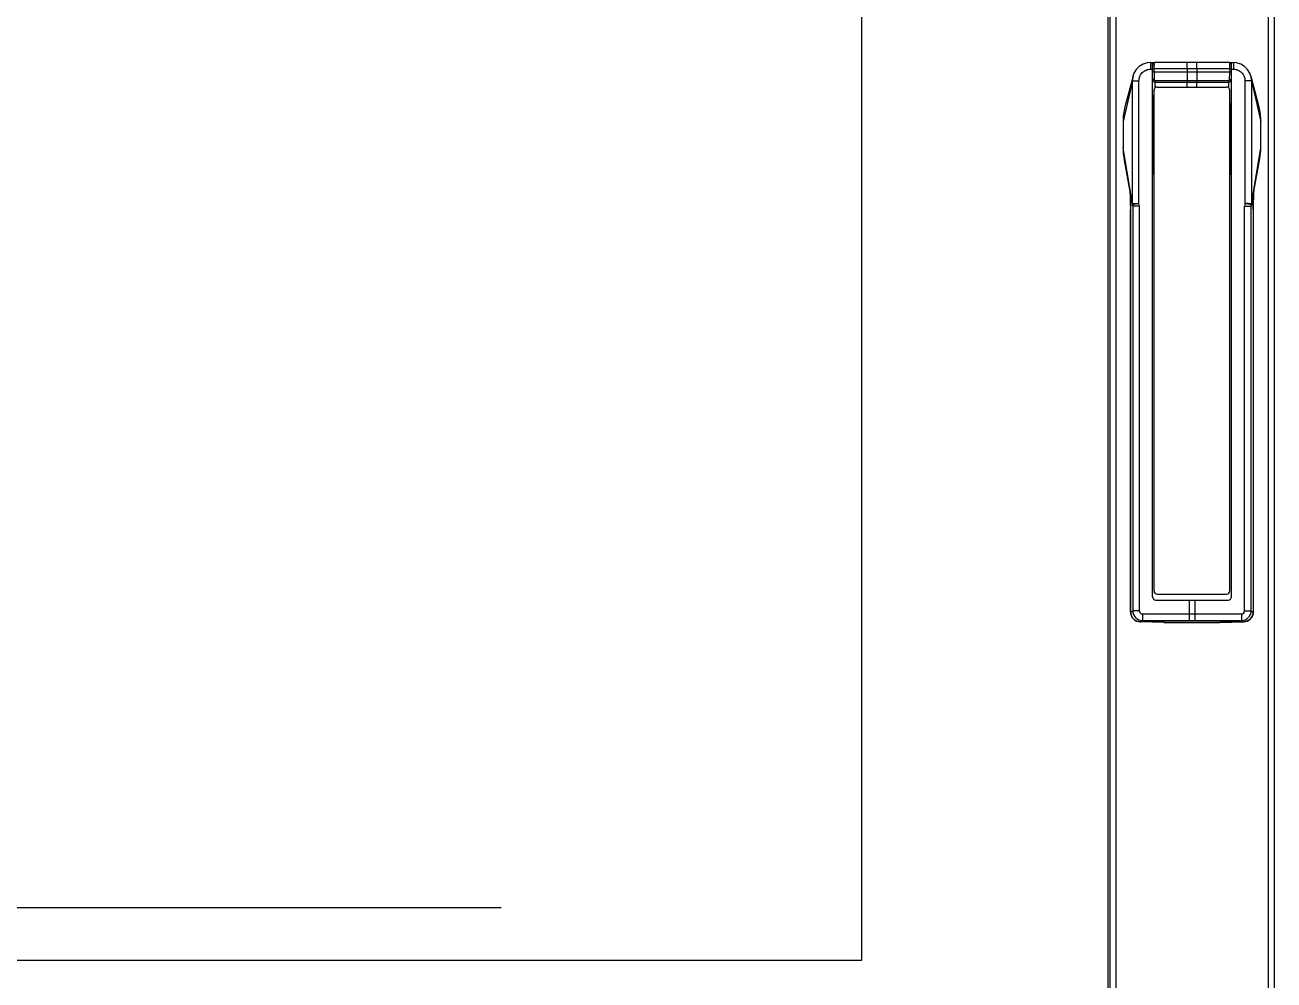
# Model space of a CAD drawing. Header units: millimetres. Extents: x -1686 to 4120, y -1850 to 2563.
# Drawn here: x 475.3 to 855.8, y 62.1 to 353 of the extents above; entities that cross this region are included whole.
import ezdxf

# ---------------------------------------------------------------- set-up
doc = ezdxf.new("R2010")
doc.units = ezdxf.units.MM
doc.header["$LTSCALE"] = 65.395
doc.layers.get('0').update_dxf_attribs({"linetype": 'CONTINUOUS'})
doc.layers.add('GEOM', color=7, linetype='CONTINUOUS')

msp = doc.modelspace()

# ---------------------------------------------------------------- linework, layer by layer
at = {"linetype": 'Continuous'}
for p, q in [((805.28, -36.87), (805.28, 676.13)), ((805.78, 673.13), (805.78, -33.87)), ((807.58, 673.13), (807.58, -33.87)), ((853.98, 673.13), (853.98, -33.87)), ((855.78, 673.13), (855.78, -33.87)), ((812.83, 337.46), (810.37, 328.08)), ((848.73, 337.46), (851.19, 328.08)), ((809.8, 323.64), (809.8, 323.64)), ((809.8, 323.64), (809.8, 315.62)), ((809.8, 323.64), (809.8, 315.62)), ((851.76, 323.64), (851.76, 323.64)), ((851.76, 315.62), (851.76, 323.64)), ((851.76, 315.62), (851.76, 323.64)), ((809.8, 315.62), (809.8, 315.62)), ((811.94, 302.27), (810.09, 312.35)), ((849.62, 302.27), (851.47, 312.35)), ((851.76, 315.62), (851.76, 315.62)), ((812.65, 298.41), (812.44, 299.59)), ((848.91, 298.41), (849.12, 299.59))]:
    msp.add_line(p, q, dxfattribs=at)
at = {"color": 2, "linetype": 'Continuous'}
msp.add_line((230.38, 84.23), (620.38, 84.23), dxfattribs=at)
at = {"linetype": 'Continuous'}
for centre, radius, start, end in [((827.38, 323.64), 17.58, 165.3703, 180.0141), ((834.18, 323.64), 17.58, 359.9859, 14.6297), ((827.91, 315.61), 18.11, 179.9627, 190.2962), ((833.65, 315.61), 18.11, 349.7031, 0.0374)]:
    msp.add_arc(centre, radius, start, end, dxfattribs=at)
at = {"layer": 'GEOM', "linetype": 'Continuous'}
for p, q in [((730.28, 68.13), (730.28, 571.13)), ((818.16, 341.58), (818.78, 341.58)), ((818.16, 339.58), (818.78, 339.58)), ((818.78, 178.88), (818.78, 341.58)), ((819.12, 341.52), (818.78, 341.51)), ((818.8, 339.58), (818.84, 341.09)), ((819.27, 338.63), (819.3, 339.63)), ((842.29, 338.63), (819.27, 338.63)), ((819.27, 338.63), (819.29, 336.37)), ((829.3, 339.64), (819.3, 339.63)), ((829.33, 341.58), (819.34, 341.58)), ((832.26, 339.64), (829.3, 339.64)), ((829.3, 339.64), (829.3, 338.63)), ((829.3, 338.63), (829.3, 336.13)), ((831.29, 341.58), (829.33, 341.58)), ((842.22, 341.58), (831.29, 341.58)), ((842.26, 339.63), (832.26, 339.64)), ((832.26, 339.64), (832.26, 338.63)), ((832.26, 338.63), (832.26, 336.13)), ((842.26, 339.63), (842.29, 338.63)), ((842.27, 336.37), (842.29, 338.63)), ((842.78, 341.51), (842.44, 341.52)), ((842.71, 341.09), (842.75, 339.58)), ((842.78, 341.58), (843.39, 341.58)), ((842.78, 178.88), (842.78, 341.58)), ((842.78, 339.58), (843.4, 339.58)), ((812.64, 336.02), (809.8, 323.64)), ((812.64, 336.02), (814.64, 336.02)), ((812.64, 298.56), (812.64, 336.02)), ((813.13, 338.32), (812.82, 337.43)), ((812.82, 337.43), (812.83, 337.46)), ((814.64, 298.68), (814.64, 336.02)), ((819.05, 308.13), (818.8, 336.37)), ((819.54, 336.13), (842.02, 336.13)), ((819.56, 333.86), (819.54, 335.63)), ((819.55, 335.63), (842.01, 335.63)), ((829.32, 334.13), (829.32, 335.63)), ((832.23, 334.13), (832.23, 335.63)), ((842, 333.86), (842.02, 335.63)), ((842.76, 336.37), (842.51, 308.13)), ((848.92, 336.02), (846.92, 336.02)), ((846.92, 336.02), (846.92, 298.68)), ((848.73, 337.46), (848.74, 337.43)), ((848.92, 336.02), (851.76, 323.64)), ((848.92, 336.02), (848.92, 298.56)), ((819.23, 180.63), (819.23, 333.13)), ((820.23, 334.13), (841.33, 334.13)), ((842.33, 180.63), (842.33, 333.13)), ((812.64, 298.57), (809.8, 315.62)), ((848.92, 298.57), (851.76, 315.62)), ((818.78, 308.13), (819.05, 308.13)), ((819.08, 307.63), (819.23, 307.63)), ((842.33, 307.63), (842.48, 307.63)), ((842.51, 308.13), (842.78, 308.13)), ((811.93, 302.37), (811.91, 302.5)), ((811.93, 302.37), (811.93, 302.37)), ((811.93, 302.37), (811.96, 302.17)), ((811.96, 302.17), (811.99, 301.88)), ((811.98, 302.15), (811.98, 302.14)), ((811.98, 302.14), (811.98, 302.12)), ((811.99, 301.88), (812, 301.65)), ((812.08, 301.54), (812, 301.99)), ((812, 301.65), (812, 301.83)), ((812, 301.83), (812.03, 301.66)), ((812, 301.65), (812, 301.65)), ((849.47, 301.54), (849.56, 301.99)), ((849.56, 301.83), (849.53, 301.66)), ((849.56, 301.65), (849.57, 301.87)), ((849.56, 301.65), (849.56, 301.83)), ((849.57, 301.87), (849.6, 302.14)), ((849.58, 302.15), (849.58, 302.14)), ((849.58, 302.14), (849.58, 302.12)), ((849.58, 302.12), (849.58, 302.11)), ((849.6, 302.14), (849.63, 302.38)), ((849.64, 302.5), (849.63, 302.38)), ((849.63, 302.38), (849.63, 302.37)), ((812.11, 296.74), (812.12, 296.74)), ((812.11, 174.22), (812.11, 296.74)), ((812.12, 174.22), (812.12, 296.74)), ((812.44, 299.59), (812.44, 299.59)), ((812.62, 298.4), (812.63, 298.35)), ((812.63, 298.35), (812.65, 298.24)), ((814.64, 298.68), (812.64, 298.56)), ((812.64, 298.57), (812.64, 298.57)), ((812.65, 298.41), (812.66, 298.38)), ((812.65, 298.41), (812.65, 298.41)), ((812.66, 298.38), (812.66, 298.36)), ((812.66, 298.36), (812.68, 298.27)), ((812.67, 298.36), (812.72, 298.37)), ((812.68, 298.27), (812.69, 298.25)), ((814.72, 297.82), (812.73, 297.82)), ((812.73, 297.82), (812.73, 174.63)), ((814.72, 297.82), (814.72, 174.63)), ((846.83, 297.82), (848.83, 297.82)), ((846.83, 174.63), (846.83, 297.82)), ((848.71, 298.39), (848.89, 298.36)), ((848.92, 298.56), (848.74, 298.57)), ((848.83, 174.63), (848.83, 297.82)), ((848.87, 298.25), (848.9, 298.36)), ((848.87, 298.25), (848.87, 298.25)), ((848.9, 298.38), (848.91, 298.41)), ((848.9, 298.36), (848.9, 298.38)), ((848.91, 298.41), (848.91, 298.41)), ((848.93, 298.35), (848.91, 298.24)), ((848.94, 298.4), (848.93, 298.35)), ((849.12, 299.59), (849.12, 299.59)), ((849.45, 296.74), (849.44, 296.74)), ((849.44, 296.74), (849.44, 174.22)), ((849.45, 296.74), (849.45, 174.22)), ((820.23, 179.63), (841.33, 179.63)), ((819.78, 177.88), (841.78, 177.88)), ((829.91, 177.88), (829.91, 173.63)), ((831.65, 177.88), (831.65, 173.63)), ((812.11, 174.22), (812.12, 174.22)), ((812.12, 174.22), (812.73, 174.63)), ((814.72, 174.63), (812.73, 174.63)), ((815.05, 171.22), (815.11, 171.22)), ((822.22, 171.07), (815.05, 171.22)), ((815.11, 171.22), (815.73, 171.63)), ((822.28, 171.08), (815.11, 171.22)), ((815.72, 173.63), (829.91, 173.63)), ((815.73, 171.63), (829.91, 171.63)), ((829.91, 173.63), (845.84, 173.63)), ((829.91, 171.63), (831.65, 171.63)), ((831.65, 171.63), (845.83, 171.63)), ((846.45, 171.22), (839.28, 171.08)), ((839.28, 171.07), (846.51, 171.22)), ((845.83, 171.63), (846.45, 171.22)), ((846.51, 171.22), (846.45, 171.22)), ((846.83, 174.63), (848.83, 174.63)), ((848.83, 174.63), (849.44, 174.22)), ((849.45, 174.22), (849.44, 174.22)), ((822.22, 171.07), (822.28, 171.08)), ((839.34, 171.07), (839.28, 171.08)), ((123.28, 68.13), (730.28, 68.13))]:
    msp.add_line(p, q, dxfattribs=at)
for points in [[(818.16, 341.58), (817.14, 341.49), (815.88, 341.09), (814.75, 340.4), (813.81, 339.46), (813.13, 338.32)], [(848.74, 337.43), (848.42, 338.34), (847.73, 339.48), (846.79, 340.42), (845.65, 341.1), (844.39, 341.49), (843.39, 341.58)], [(812, 301.65), (812.03, 301.13), (812.06, 300.22), (812.09, 299.1), (812.11, 297.81), (812.11, 296.74)], [(849.45, 296.74), (849.45, 297.84), (849.47, 299.13), (849.5, 300.24), (849.53, 301.15), (849.56, 301.65)], [(822.22, 171.07), (824.78, 171.03), (827.74, 171), (830.79, 170.99), (833.84, 171), (836.8, 171.03), (839.28, 171.07)]]:
    msp.add_lwpolyline(points, dxfattribs=at)
for centre, radius, start, end in [((818.9, 335.36), 5.69, 90.5592, 91.1972), ((819.34, 341.08), 0.5, 90.0165, 178.5), ((842.22, 341.08), 0.5, 1.5, 89.9835), ((842.66, 335.36), 5.69, 88.8024, 89.4404), ((818.27, 336.04), 5.62, 167.3786, 180.198), ((818.2, 336.05), 5.56, 165.5645, 167.3524), ((819.55, 336.38), 0.75, 180.5, 270), ((819.54, 336.38), 0.25, 180.5002, 269.9998), ((842.01, 336.38), 0.75, 270, 359.5), ((842.02, 336.38), 0.25, 270.0002, 359.4998), ((843.36, 336.05), 5.56, 12.6478, 14.4438), ((843.29, 336.04), 5.62, 359.8019, 12.6217), ((820.23, 333.13), 1, 90, 180), ((841.33, 333.13), 1, 0, 90), ((819.08, 307.93), 0.3, 180, 270), ((819.55, 308.13), 0.5, 180.5, 230.3588), ((819.55, 308.13), 0.503, 216.3493, 230.3505), ((842.01, 308.13), 0.5, 309.6412, 359.5), ((842.01, 308.13), 0.503, 309.6495, 323.6506), ((842.48, 307.93), 0.3, 270, 360), ((795.07, 299.9), 17.05, 8.4961, 8.7892), ((817.49, 303.14), 5.61, 186.5709, 187.8759), ((796.52, 300.11), 15.57, 7.7952, 8.5076), ((798.46, 300.38), 13.62, 7.5897, 7.7843), ((799.23, 300.48), 12.84, 7.2901, 7.5905), ((800.68, 300.66), 11.38, 6.637, 7.2974), ((802.21, 300.84), 9.84, 5.738, 6.638), ((816.72, 302.57), 4.76, 186.9794, 188.1947), ((774.85, 299.69), 37.21, 3.0336, 3.2861), ((1105.52, 352.88), 297.92, 189.9008, 190.3072), ((1151.08, 361.8), 344.31, 190.0802, 190.4096), ((510.49, 361.8), 344.3, 349.5904, 349.9204), ((556.06, 352.88), 297.91, 349.6928, 350.0991), ((844.83, 302.57), 4.76, 351.8053, 353.0206), ((886.31, 299.71), 36.82, 176.7052, 176.961), ((859.71, 300.8), 10.21, 173.0562, 174.2444), ((861.75, 300.56), 12.26, 172.3943, 173.067), ((866.34, 299.92), 16.9, 171.2197, 172.1827), ((863.16, 300.37), 13.68, 172.2324, 172.4021), ((844.07, 303.14), 5.61, 352.1519, 353.4349), ((1029.14, 339.04), 220.3, 190.3184, 190.6302), ((813.45, 298.56), 0.815, 179.1533, 184.075), ((813.54, 298.56), 0.893, 180.0191, 184.474), ((813.47, 298.56), 0.831, 184.0743, 188.926), ((813.54, 298.56), 0.895, 184.4734, 188.9145), ((813.48, 298.56), 0.839, 188.9209, 190.4007), ((813.54, 298.56), 0.893, 188.9139, 193.3683), ((961.98, 326.45), 151.97, 190.6976, 190.8598), ((810.25, 297.79), 2.48, 7.1751, 10.8351), ((810.27, 297.79), 2.46, 0.7161, 7.1803), ((817.66, 272.75), 26.09, 100.6438, 100.9177), ((810.4, 297.82), 4.32, 359.9984, 11.5158), ((851.14, 297.82), 4.31, 168.4674, 179.981), ((699.6, 326.45), 151.95, 349.1402, 349.3021), ((851.29, 297.79), 2.46, 172.9924, 179.2821), ((851.31, 297.79), 2.48, 169.1657, 172.996), ((848.02, 298.56), 0.893, 346.6323, 351.0865), ((848.02, 298.56), 0.893, 355.5263, 359.9809), ((848.09, 298.56), 0.831, 351.0745, 355.9255), ((848.02, 298.56), 0.895, 351.0859, 355.5268), ((848.08, 298.56), 0.839, 349.5995, 351.0796), ((848.1, 298.56), 0.815, 355.9248, 0.8462), ((632.41, 339.04), 220.31, 349.3698, 349.6816), ((819.78, 178.88), 1, 180, 270), ((820.23, 180.63), 1, 180, 270), ((841.33, 180.63), 1, 270, 360), ((841.78, 178.88), 1, 270, 360), ((815.11, 174.22), 3, 180.0262, 268.8458), ((815.73, 174.63), 3, 180.0694, 269.9181), ((815.72, 174.63), 0.999, 180.0026, 270.0498), ((815.12, 174.19), 2.97, 268.7476, 269.8948), ((845.83, 174.63), 3, 270.0819, 359.9306), ((845.84, 174.63), 0.999, 269.9502, 359.9974), ((846.44, 174.19), 2.97, 270.1052, 271.2516), ((846.45, 174.22), 3, 271.1542, 359.9738)]:
    msp.add_arc(centre, radius, start, end, dxfattribs=at)
for points, knots in [([(814.64, 336.02), (814.64, 336.48), (814.81, 337.41), (815.59, 338.6), (816.76, 339.4), (817.7, 339.58), (818.16, 339.58)], [0, 0, 0, 0, 0.250089, 0.500068, 0.750006, 1, 1, 1, 1]), ([(818.16, 341.58), (818.16, 341.58), (818.17, 341.56), (818.16, 341.54), (818.16, 341.49), (818.16, 341.43), (818.16, 341.34), (818.16, 341.2), (818.16, 340.98), (818.16, 340.68), (818.16, 340.34), (818.16, 339.97), (818.16, 339.71), (818.16, 339.58)], [0, 0, 0, 0, 0.004849, 0.019252, 0.043078, 0.076154, 0.11812, 0.168557, 0.292954, 0.444438, 0.617288, 0.805091, 1, 1, 1, 1]), ([(819.27, 338.63), (819.15, 338.63), (818.99, 338.63), (818.83, 338.63), (818.78, 338.63)], [0, 0, 0, 0, 0.708153, 1, 1, 1, 1]), ([(818.81, 339.63), (818.81, 339.63), (818.81, 339.63), (818.82, 339.64), (818.83, 339.64), (818.86, 339.64), (818.89, 339.64), (818.9, 339.64)], [0, 0, 0, 0, 0.019268, 0.06845, 0.259909, 0.572983, 1, 1, 1, 1]), ([(818.9, 339.64), (818.93, 339.64), (819.06, 339.64), (819.19, 339.64), (819.3, 339.63)], [0, 0, 0, 0, 0.196607, 1, 1, 1, 1]), ([(819.3, 339.63), (819.3, 339.76), (819.3, 340.01), (819.31, 340.37), (819.32, 340.7), (819.33, 340.96), (819.33, 341.14), (819.33, 341.25), (819.33, 341.35), (819.34, 341.43), (819.34, 341.48), (819.34, 341.52), (819.34, 341.54), (819.34, 341.56), (819.34, 341.57), (819.34, 341.58), (819.34, 341.58), (819.34, 341.58)], [0, 0, 0, 0, 0.196402, 0.384572, 0.557416, 0.708579, 0.774228, 0.832409, 0.882596, 0.924313, 0.95717, 0.970182, 0.980869, 0.989203, 0.995173, 0.998772, 1, 1, 1, 1]), ([(829.3, 339.64), (829.3, 339.76), (829.3, 340.01), (829.3, 340.38), (829.3, 340.71), (829.31, 340.96), (829.31, 341.14), (829.31, 341.25), (829.31, 341.35), (829.32, 341.43), (829.32, 341.49), (829.32, 341.54), (829.33, 341.56), (829.33, 341.57), (829.33, 341.58), (829.33, 341.58), (829.33, 341.58)], [0, 0, 0, 0, 0.196311, 0.384381, 0.557126, 0.708199, 0.773812, 0.831964, 0.882132, 0.923843, 0.956708, 0.980443, 0.98881, 0.994832, 0.998521, 1, 1, 1, 1]), ([(832.26, 339.64), (832.26, 339.76), (832.26, 340.01), (832.26, 340.38), (832.26, 340.71), (832.25, 340.96), (832.25, 341.14), (832.25, 341.25), (832.24, 341.35), (832.24, 341.43), (832.24, 341.49), (832.24, 341.54), (832.23, 341.56), (832.23, 341.57), (832.23, 341.58), (832.23, 341.58), (832.23, 341.58)], [0, 0, 0, 0, 0.196311, 0.384381, 0.557126, 0.708199, 0.773812, 0.831964, 0.882132, 0.923843, 0.956708, 0.980443, 0.98881, 0.994832, 0.998521, 1, 1, 1, 1]), ([(842.22, 341.58), (842.22, 341.58), (842.22, 341.58), (842.22, 341.57), (842.22, 341.56), (842.22, 341.54), (842.22, 341.52), (842.22, 341.48), (842.22, 341.43), (842.22, 341.35), (842.23, 341.25), (842.23, 341.14), (842.23, 340.96), (842.24, 340.7), (842.25, 340.37), (842.25, 340.01), (842.26, 339.76), (842.26, 339.63)], [0, 0, 0, 0, 0.001228, 0.004827, 0.010797, 0.019131, 0.029818, 0.04283, 0.075687, 0.117404, 0.167591, 0.225772, 0.291421, 0.442584, 0.615428, 0.803598, 1, 1, 1, 1]), ([(842.66, 339.64), (842.63, 339.64), (842.5, 339.64), (842.37, 339.64), (842.26, 339.63)], [0, 0, 0, 0, 0.196608, 1, 1, 1, 1]), ([(842.29, 338.63), (842.4, 338.63), (842.57, 338.63), (842.73, 338.63), (842.78, 338.63)], [0, 0, 0, 0, 0.708065, 1, 1, 1, 1]), ([(842.75, 339.63), (842.75, 339.63), (842.75, 339.63), (842.74, 339.64), (842.72, 339.64), (842.7, 339.64), (842.67, 339.64), (842.66, 339.64)], [0, 0, 0, 0, 0.019267, 0.06845, 0.259909, 0.572983, 1, 1, 1, 1]), ([(843.39, 341.58), (843.4, 341.58), (843.39, 341.56), (843.4, 341.54), (843.39, 341.49), (843.4, 341.43), (843.4, 341.34), (843.4, 341.2), (843.4, 340.98), (843.4, 340.68), (843.4, 340.34), (843.4, 339.97), (843.4, 339.71), (843.4, 339.58)], [0, 0, 0, 0, 0.004849, 0.019252, 0.043078, 0.076154, 0.11812, 0.168557, 0.292954, 0.444438, 0.617288, 0.805091, 1, 1, 1, 1]), ([(843.4, 339.58), (843.86, 339.58), (844.79, 339.4), (845.97, 338.6), (846.75, 337.41), (846.92, 336.48), (846.92, 336.02)], [0, 0, 0, 0, 0.249994, 0.499931, 0.749911, 1, 1, 1, 1]), ([(819.29, 336.37), (819.26, 336.37), (819.2, 336.37), (819.1, 336.37), (819.02, 336.37), (818.95, 336.37), (818.89, 336.37), (818.86, 336.37), (818.84, 336.37), (818.82, 336.37), (818.81, 336.37), (818.8, 336.37), (818.8, 336.37), (818.8, 336.37)], [0, 0, 0, 0, 0.195826, 0.383986, 0.556811, 0.708031, 0.832049, 0.8823, 0.924098, 0.95703, 0.980757, 0.995116, 1, 1, 1, 1]), ([(819.54, 336.13), (819.54, 336.09), (819.54, 336.03), (819.54, 335.94), (819.54, 335.85), (819.54, 335.78), (819.54, 335.73), (819.54, 335.69), (819.55, 335.67), (819.55, 335.65), (819.55, 335.64), (819.55, 335.64), (819.55, 335.63), (819.55, 335.63)], [0, 0, 0, 0, 0.195273, 0.383158, 0.555914, 0.707204, 0.83137, 0.881705, 0.923591, 0.956609, 0.980423, 0.994885, 1, 1, 1, 1]), ([(829.3, 336.13), (829.3, 336.09), (829.3, 336.03), (829.3, 335.94), (829.3, 335.85), (829.3, 335.78), (829.3, 335.73), (829.3, 335.69), (829.3, 335.67), (829.3, 335.65), (829.3, 335.64), (829.3, 335.64), (829.3, 335.63), (829.31, 335.63)], [0, 0, 0, 0, 0.195273, 0.383158, 0.555914, 0.707204, 0.83137, 0.881705, 0.923591, 0.956609, 0.980423, 0.994885, 1, 1, 1, 1]), ([(832.26, 336.13), (832.26, 336.09), (832.26, 336.03), (832.26, 335.94), (832.26, 335.85), (832.26, 335.78), (832.26, 335.73), (832.26, 335.69), (832.26, 335.67), (832.26, 335.65), (832.26, 335.64), (832.25, 335.64), (832.25, 335.63), (832.25, 335.63)], [0, 0, 0, 0, 0.195273, 0.383158, 0.555914, 0.707204, 0.83137, 0.881705, 0.923591, 0.956609, 0.980423, 0.994885, 1, 1, 1, 1]), ([(842.02, 336.13), (842.02, 336.09), (842.02, 336.03), (842.02, 335.94), (842.02, 335.85), (842.02, 335.78), (842.01, 335.73), (842.01, 335.69), (842.01, 335.67), (842.01, 335.65), (842.01, 335.64), (842.01, 335.64), (842.01, 335.63), (842.01, 335.63)], [0, 0, 0, 0, 0.195273, 0.383158, 0.555914, 0.707204, 0.83137, 0.881705, 0.923591, 0.956609, 0.980423, 0.994885, 1, 1, 1, 1]), ([(842.27, 336.37), (842.3, 336.37), (842.36, 336.37), (842.45, 336.37), (842.54, 336.37), (842.61, 336.37), (842.67, 336.37), (842.7, 336.37), (842.72, 336.37), (842.74, 336.37), (842.75, 336.37), (842.75, 336.37), (842.76, 336.37), (842.76, 336.37)], [0, 0, 0, 0, 0.195826, 0.383986, 0.556811, 0.708031, 0.83205, 0.8823, 0.924098, 0.95703, 0.980757, 0.995116, 1, 1, 1, 1]), ([(819.23, 308.19), (819.2, 308.18), (819.17, 308.17), (819.12, 308.15), (819.09, 308.14), (819.07, 308.14), (819.06, 308.13), (819.05, 308.13), (819.05, 308.13), (819.05, 308.13)], [0, 0, 0, 0, 0.423513, 0.59583, 0.739448, 0.852775, 0.934341, 0.983504, 1, 1, 1, 1]), ([(842.51, 308.13), (842.51, 308.13), (842.51, 308.13), (842.5, 308.13), (842.48, 308.14), (842.46, 308.14), (842.44, 308.15), (842.39, 308.17), (842.36, 308.18), (842.33, 308.19)], [0, 0, 0, 0, 0.016401, 0.065698, 0.14738, 0.260664, 0.404163, 0.576401, 1, 1, 1, 1]), ([(811.91, 302.5), (811.92, 302.46), (811.93, 302.4), (811.94, 302.34), (811.94, 302.33)], [0, 0, 0, 0, 0.765039, 1, 1, 1, 1]), ([(811.94, 302.33), (811.95, 302.31), (811.96, 302.26), (811.97, 302.2), (811.98, 302.15)], [0, 0, 0, 0, 0.215725, 1, 1, 1, 1]), ([(811.98, 302.12), (811.98, 302.1), (812, 302.03), (812.01, 301.95), (812.02, 301.89)], [0, 0, 0, 0, 0.269934, 1, 1, 1, 1]), ([(812.12, 296.74), (812.12, 297.63), (812.1, 299.27), (812.05, 300.91), (812.01, 301.66)], [0, 0, 0, 0, 0.54064, 1, 1, 1, 1]), ([(849.55, 301.66), (849.51, 300.91), (849.46, 299.27), (849.44, 297.63), (849.44, 296.74)], [0, 0, 0, 0, 0.459404, 1, 1, 1, 1]), ([(849.58, 302.11), (849.57, 302.09), (849.56, 302.02), (849.55, 301.94), (849.54, 301.89)], [0, 0, 0, 0, 0.274901, 1, 1, 1, 1]), ([(849.61, 302.33), (849.61, 302.31), (849.6, 302.26), (849.59, 302.2), (849.58, 302.15)], [0, 0, 0, 0, 0.21574, 1, 1, 1, 1]), ([(849.64, 302.5), (849.64, 302.46), (849.63, 302.4), (849.62, 302.34), (849.61, 302.33)], [0, 0, 0, 0, 0.765008, 1, 1, 1, 1]), ([(812.64, 298.56), (812.64, 298.56), (812.64, 298.56), (812.64, 298.56), (812.64, 298.57)], [0, 0, 0, 0, 0.310988, 1, 1, 1, 1]), ([(812.66, 298.36), (812.66, 298.36), (812.66, 298.36), (812.67, 298.36), (812.67, 298.36)], [0, 0, 0, 0, 0.592498, 1, 1, 1, 1]), ([(812.67, 298.36), (812.67, 298.36), (812.67, 298.36), (812.67, 298.36), (812.67, 298.36)], [0, 0, 0, 0, 0.48209, 1, 1, 1, 1]), ([(812.84, 298.39), (812.94, 298.41), (813.54, 298.52), (814.14, 298.61), (814.64, 298.68)], [0, 0, 0, 0, 0.169479, 1, 1, 1, 1]), ([(848.74, 298.57), (848.63, 298.58), (848.03, 298.62), (847.42, 298.65), (846.92, 298.68)], [0, 0, 0, 0, 0.169588, 1, 1, 1, 1]), ([(846.92, 298.68), (847.11, 298.66), (847.71, 298.57), (848.3, 298.47), (848.71, 298.39)], [0, 0, 0, 0, 0.309463, 1, 1, 1, 1]), ([(848.89, 298.36), (848.89, 298.36), (848.89, 298.36), (848.89, 298.36), (848.9, 298.36)], [0, 0, 0, 0, 0.399845, 1, 1, 1, 1]), ([(848.92, 298.57), (848.92, 298.57), (848.92, 298.57), (848.92, 298.56), (848.92, 298.56)], [0, 0, 0, 0, 0.738418, 1, 1, 1, 1]), ([(815.05, 171.22), (814.67, 171.23), (813.89, 171.4), (812.92, 172.07), (812.27, 173.06), (812.12, 173.83), (812.12, 174.22)], [0, 0, 0, 0, 0.249897, 0.499899, 0.749966, 1, 1, 1, 1]), ([(815.72, 173.63), (815.72, 173.38), (815.72, 172.92), (815.72, 172.31), (815.73, 171.89), (815.72, 171.69), (815.73, 171.63)], [0, 0, 0, 0, 0.374875, 0.69505, 0.914089, 1, 1, 1, 1]), ([(829.91, 173.63), (829.91, 173.38), (829.91, 172.92), (829.91, 172.31), (829.91, 171.89), (829.91, 171.69), (829.91, 171.63)], [0, 0, 0, 0, 0.374875, 0.69505, 0.914089, 1, 1, 1, 1]), ([(831.65, 173.63), (831.65, 173.38), (831.65, 172.92), (831.65, 172.31), (831.65, 171.89), (831.65, 171.69), (831.65, 171.63)], [0, 0, 0, 0, 0.374875, 0.69505, 0.914089, 1, 1, 1, 1]), ([(845.84, 173.63), (845.84, 173.38), (845.83, 172.92), (845.84, 172.31), (845.83, 171.89), (845.83, 171.69), (845.83, 171.63)], [0, 0, 0, 0, 0.374875, 0.69505, 0.914089, 1, 1, 1, 1]), ([(849.44, 174.22), (849.44, 173.83), (849.29, 173.06), (848.64, 172.07), (847.66, 171.4), (846.89, 171.23), (846.51, 171.22)], [0, 0, 0, 0, 0.250034, 0.500101, 0.750103, 1, 1, 1, 1]), ([(839.28, 171.08), (836.45, 171.02), (830.78, 170.97), (825.11, 171.02), (822.28, 171.08)], [0, 0, 0, 0, 0.5, 1, 1, 1, 1])]:
    msp.add_open_spline(points, degree=3, knots=knots, dxfattribs=at)
for points in [[(819.14, 307.83), (819.08, 307.92), (819.05, 308.02), (819.05, 308.13)], [(842.51, 308.13), (842.51, 308.02), (842.48, 307.92), (842.42, 307.83)]]:
    msp.add_open_spline(points, degree=3, dxfattribs=at)

doc.saveas('drawing.dxf')
